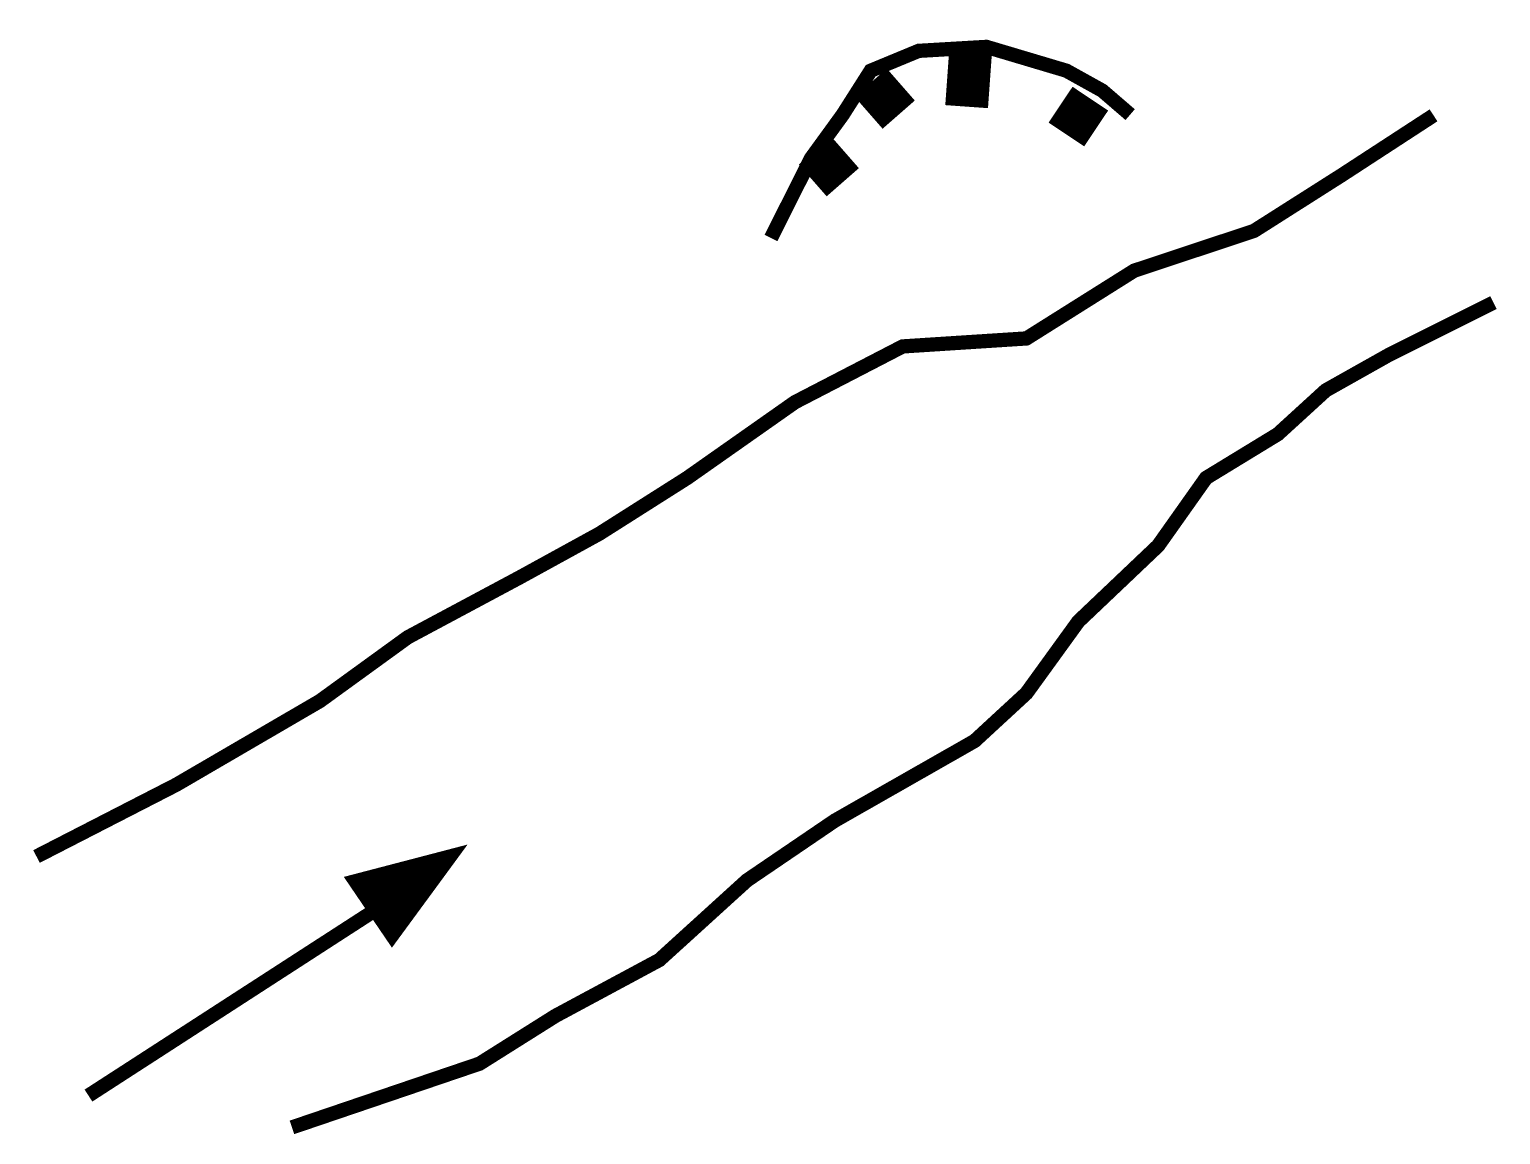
# Model space of a CAD drawing. Extents: x -0.1 to 10.3, y 0 to 7.8.
import ezdxf

# ---------------------------------------------------------------- set-up
doc = ezdxf.new("R2010")
doc.units = 0
doc.header["$MEASUREMENT"] = 0
doc.layers.get('0').update_dxf_attribs({"linetype": 'CONTINUOUS'})

msp = doc.modelspace()

# ---------------------------------------------------------------- linework, layer by layer
for points, const_width in [([(6.513, 7.233), (6.541, 7.624)], 0.3), ([(5.142, 6.312), (5.422, 6.87), (5.645, 7.177), (5.841, 7.485), (6.177, 7.624), (6.652, 7.652), (7.212, 7.485), (7.464, 7.345), (7.659, 7.177)], 0.1), ([(6.037, 7.177), (5.841, 7.401)], 0.3), ([(7.212, 7.038), (7.38, 7.289)], 0.3), ([(-0.005, 1.976), (0.974, 2.479), (1.981, 3.066), (2.597, 3.513), (3.38, 3.932), (3.939, 4.239), (4.555, 4.63), (5.31, 5.161), (6.065, 5.552), (6.932, 5.608), (7.687, 6.083), (8.527, 6.362), (9.142, 6.753), (9.785, 7.172)], 0.1), ([(5.645, 6.703), (5.45, 6.926)], 0.3), ([(1.785, 0.077), (3.1, 0.524), (3.632, 0.859), (4.359, 1.25), (4.974, 1.809), (5.59, 2.228), (6.569, 2.786), (6.932, 3.121), (7.296, 3.624), (7.855, 4.155), (8.191, 4.63), (8.694, 4.937), (9.03, 5.244), (9.478, 5.496), (10.205, 5.859)], 0.1), ([(0.359, 0.3), (2.345, 1.585)], 0.1)]:
    msp.add_lwpolyline(points, dxfattribs=dict(const_width=const_width))
msp.add_lwpolyline([(3.016, 2.06, 0, 0.6, 0), (2.317, 1.585, 0.6, 0.6, 0)], format="xyseb")

doc.saveas('drawing.dxf')
